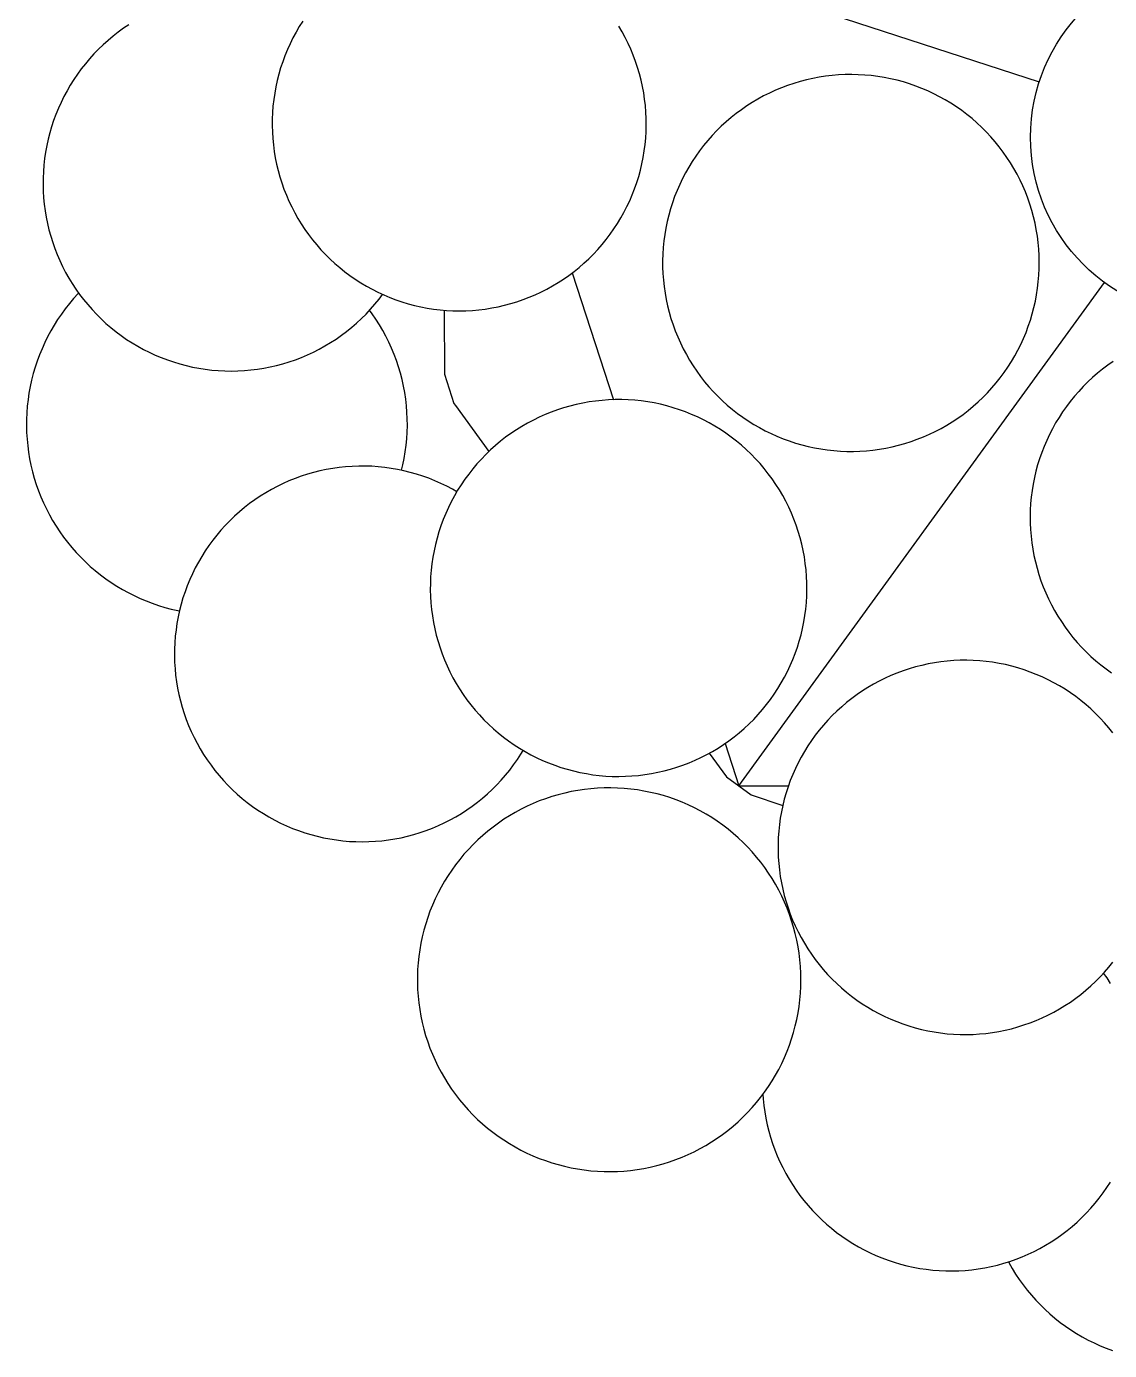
# Model space of a CAD drawing. Header units: millimetres. Extents: x 112 to 8820, y -2365 to 5002.
# Drawn here: x 6936.9 to 7268.8, y 838.4 to 1244 of the extents above; entities that cross this region are included whole.
import ezdxf

# ---------------------------------------------------------------- set-up
doc = ezdxf.new("R2010")
doc.units = ezdxf.units.MM

# ---------------------------------------------------------------- blocks, each defined once
blk = doc.blocks.new('TARAXACUM_88_S1_PL')
for p, q in [((-23.358, 7.59), (-5.231, 1.7)), ((-19.544, -4.151), (-18.28, -8.039)), ((-14.436, -19.869), (-3.233, -4.45)), ((-14.859, -18.568), (-14.436, -19.869)), ((-14.436, -19.869), (-12.919, -19.869))]:
    blk.add_line(p, q)
for points in [[(-27.803, 3.559), (-27.909, 3.39), (-28.009, 3.219), (-28.103, 3.043), (-28.192, 2.865), (-28.273, 2.684), (-28.349, 2.499), (-28.418, 2.313), (-28.481, 2.124), (-28.537, 1.933), (-28.586, 1.74), (-28.629, 1.546), (-28.664, 1.35), (-28.693, 1.153), (-28.716, 0.955), (-28.731, 0.757), (-28.739, 0.558), (-28.741, 0.359), (-28.735, 0.16), (-28.723, -0.038), (-28.704, -0.236), (-28.678, -0.434), (-28.645, -0.63), (-28.605, -0.825), (-28.559, -1.018), (-28.506, -1.21), (-28.446, -1.4), (-28.379, -1.588), (-28.307, -1.773), (-28.228, -1.955), (-28.142, -2.135), (-28.05, -2.312), (-27.953, -2.485), (-27.849, -2.655), (-27.74, -2.821), (-27.624, -2.983), (-27.504, -3.142), (-27.377, -3.296), (-27.246, -3.445), (-27.109, -3.59), (-26.968, -3.73), (-26.822, -3.865), (-26.671, -3.994), (-26.516, -4.119), (-26.356, -4.238), (-26.193, -4.351), (-26.025, -4.459), (-25.854, -4.561), (-25.68, -4.656), (-25.502, -4.746), (-25.321, -4.83), (-25.138, -4.907), (-24.952, -4.977), (-24.764, -5.042), (-24.573, -5.099), (-24.381, -5.15), (-24.187, -5.194), (-23.991, -5.232), (-23.795, -5.263), (-23.597, -5.287), (-23.399, -5.304), (-23.2, -5.314), (-23.001, -5.317), (-22.802, -5.313), (-22.604, -5.303), (-22.405, -5.285), (-22.208, -5.261), (-22.011, -5.23), (-21.816, -5.192), (-21.622, -5.147), (-21.43, -5.095), (-21.24, -5.037), (-21.051, -4.973), (-20.865, -4.901), (-20.682, -4.824), (-20.502, -4.74), (-20.324, -4.65), (-20.15, -4.554), (-19.979, -4.452), (-19.812, -4.343), (-19.649, -4.23), (-19.49, -4.11), (-19.335, -3.985), (-19.184, -3.855), (-19.038, -3.72), (-18.897, -3.58), (-18.761, -3.435), (-18.63, -3.285), (-18.504, -3.131), (-18.384, -2.972), (-18.269, -2.81), (-18.16, -2.643), (-18.057, -2.473), (-17.959, -2.3), (-17.868, -2.123), (-17.783, -1.943), (-17.704, -1.76), (-17.632, -1.575), (-17.566, -1.387), (-17.507, -1.197), (-17.454, -1.005), (-17.408, -0.811), (-17.369, -0.616), (-17.337, -0.42), (-17.311, -0.223), (-17.292, -0.025), (-17.28, 0.174), (-17.275, 0.373), (-17.277, 0.572), (-17.286, 0.771), (-17.302, 0.969), (-17.325, 1.167), (-17.354, 1.364), (-17.391, 1.559), (-17.434, 1.754), (-17.483, 1.946), (-17.54, 2.137), (-17.603, 2.326), (-17.672, 2.512), (-17.748, 2.696), (-17.831, 2.877), (-17.919, 3.056), (-18.014, 3.231), (-18.115, 3.402)], [(-33.13, 3.449), (-33.296, 3.338), (-33.458, 3.22), (-33.616, 3.097), (-33.77, 2.969), (-33.919, 2.836), (-34.064, 2.697), (-34.203, 2.553), (-34.338, 2.405), (-34.467, 2.252), (-34.591, 2.095), (-34.709, 1.933), (-34.822, 1.768), (-34.929, 1.599), (-35.029, 1.426), (-35.124, 1.249), (-35.213, 1.07), (-35.295, 0.887), (-35.371, 0.702), (-35.441, 0.514), (-35.504, 0.324), (-35.56, 0.132), (-35.61, -0.062), (-35.653, -0.257), (-35.689, -0.454), (-35.718, -0.652), (-35.74, -0.851), (-35.755, -1.051), (-35.764, -1.251), (-35.765, -1.451), (-35.76, -1.651), (-35.748, -1.851), (-35.728, -2.05), (-35.702, -2.249), (-35.669, -2.446), (-35.629, -2.642), (-35.582, -2.837), (-35.529, -3.03), (-35.469, -3.221), (-35.402, -3.409), (-35.329, -3.596), (-35.249, -3.779), (-35.163, -3.96), (-35.071, -4.138), (-34.973, -4.312), (-34.868, -4.483), (-34.758, -4.65), (-34.642, -4.814), (-34.521, -4.973), (-34.394, -5.128), (-34.262, -5.278), (-34.124, -5.423), (-33.982, -5.564), (-33.835, -5.7), (-33.683, -5.831), (-33.527, -5.956), (-33.366, -6.075), (-33.202, -6.19), (-33.034, -6.298), (-32.862, -6.4), (-32.686, -6.497), (-32.507, -6.587), (-32.326, -6.671), (-32.141, -6.748), (-31.954, -6.819), (-31.764, -6.884), (-31.573, -6.942), (-31.379, -6.993), (-31.184, -7.038), (-30.988, -7.076), (-30.79, -7.107), (-30.591, -7.131), (-30.392, -7.148), (-30.192, -7.158), (-29.991, -7.161), (-29.791, -7.157), (-29.591, -7.147), (-29.392, -7.129), (-29.193, -7.105), (-28.996, -7.073), (-28.799, -7.035), (-28.604, -6.99), (-28.411, -6.938), (-28.219, -6.88), (-28.03, -6.815), (-27.843, -6.743), (-27.659, -6.665), (-27.477, -6.581), (-27.299, -6.49), (-27.123, -6.393), (-26.951, -6.291), (-26.783, -6.182), (-26.619, -6.067), (-26.459, -5.947), (-26.303, -5.822), (-26.152, -5.691), (-26.005, -5.555), (-25.863, -5.414), (-25.726, -5.268), (-25.594, -5.117), (-25.467, -4.962), (-25.355, -4.814)], [(-34.672, -4.771), (-34.691, -4.791), (-34.827, -4.941), (-34.958, -5.095), (-35.083, -5.255), (-35.203, -5.418), (-35.317, -5.586), (-35.425, -5.757), (-35.527, -5.932), (-35.623, -6.11), (-35.713, -6.292), (-35.796, -6.477), (-35.873, -6.664), (-35.944, -6.854), (-36.007, -7.046), (-36.064, -7.241), (-36.115, -7.437), (-36.158, -7.635), (-36.195, -7.834), (-36.224, -8.035), (-36.247, -8.236), (-36.262, -8.438), (-36.271, -8.641), (-36.272, -8.843), (-36.267, -9.046), (-36.254, -9.248), (-36.235, -9.45), (-36.208, -9.651), (-36.175, -9.85), (-36.134, -10.049), (-36.087, -10.246), (-36.033, -10.441), (-35.972, -10.635), (-35.904, -10.826), (-35.83, -11.014), (-35.75, -11.2), (-35.663, -11.383), (-35.57, -11.563), (-35.47, -11.739), (-35.364, -11.912), (-35.253, -12.082), (-35.136, -12.247), (-35.013, -12.408), (-34.884, -12.565), (-34.75, -12.717), (-34.611, -12.864), (-34.467, -13.007), (-34.318, -13.144), (-34.165, -13.276), (-34.007, -13.403), (-33.844, -13.524), (-33.678, -13.639), (-33.507, -13.749), (-33.333, -13.853), (-33.156, -13.95), (-32.975, -14.042), (-32.791, -14.126), (-32.604, -14.205), (-32.415, -14.277), (-32.223, -14.342), (-32.029, -14.401), (-31.833, -14.453), (-31.636, -14.498), (-31.584, -14.508)], [(-24.773, -10.202), (-24.734, -10.035), (-24.694, -9.837), (-24.661, -9.637), (-24.635, -9.436), (-24.616, -9.234), (-24.603, -9.032), (-24.598, -8.829), (-24.6, -8.627), (-24.609, -8.424), (-24.626, -8.222), (-24.649, -8.021), (-24.679, -7.821), (-24.716, -7.621), (-24.759, -7.424), (-24.81, -7.227), (-24.868, -7.033), (-24.932, -6.841), (-25.003, -6.651), (-25.08, -6.464), (-25.164, -6.279), (-25.254, -6.098), (-25.35, -5.92), (-25.453, -5.745), (-25.561, -5.574), (-25.676, -5.407), (-25.755, -5.299)], [(-23.469, -5.298), (-23.463, -7.256), (-23.172, -8.152), (-23.127, -8.214), (-23.127, -8.214), (-22.097, -9.624)], [(-2.963, -6.867), (-3.127, -6.981), (-3.287, -7.102), (-3.443, -7.228), (-3.594, -7.359), (-3.741, -7.495), (-3.883, -7.637), (-4.02, -7.783), (-4.152, -7.934), (-4.278, -8.09), (-4.399, -8.249), (-4.515, -8.413), (-4.624, -8.581), (-4.728, -8.752), (-4.826, -8.927), (-4.917, -9.106), (-5.002, -9.287), (-5.081, -9.471), (-5.154, -9.658), (-5.22, -9.847), (-5.279, -10.038), (-5.332, -10.232), (-5.378, -10.427), (-5.417, -10.623), (-5.45, -10.821), (-5.475, -11.02), (-5.494, -11.219), (-5.505, -11.419), (-5.51, -11.619), (-5.508, -11.82), (-5.498, -12.02), (-5.482, -12.22), (-5.459, -12.419), (-5.429, -12.617), (-5.392, -12.814), (-5.349, -13.009), (-5.298, -13.203), (-5.241, -13.395), (-5.177, -13.585), (-5.107, -13.773), (-5.03, -13.958), (-4.947, -14.14), (-4.858, -14.32), (-4.762, -14.496), (-4.66, -14.668), (-4.553, -14.837), (-4.439, -15.003), (-4.32, -15.164), (-4.196, -15.321), (-4.066, -15.473), (-3.931, -15.621), (-3.79, -15.764), (-3.645, -15.902), (-3.496, -16.036), (-3.341, -16.163), (-3.183, -16.286), (-3.02, -16.402)], [(-25.89, -10.074), (-26.09, -10.074), (-26.289, -10.081), (-26.489, -10.095), (-26.687, -10.116), (-26.885, -10.144), (-27.082, -10.179), (-27.277, -10.22), (-27.471, -10.269), (-27.663, -10.324), (-27.853, -10.385), (-28.041, -10.453), (-28.226, -10.528), (-28.408, -10.609), (-28.588, -10.696), (-28.765, -10.79), (-28.938, -10.889), (-29.107, -10.995), (-29.273, -11.106), (-29.435, -11.223), (-29.593, -11.346), (-29.746, -11.474), (-29.895, -11.607), (-30.039, -11.746), (-30.178, -11.889), (-30.312, -12.037), (-30.441, -12.189), (-30.565, -12.346), (-30.683, -12.507), (-30.795, -12.672), (-30.902, -12.841), (-31.003, -13.014), (-31.097, -13.19), (-31.186, -13.369), (-31.268, -13.551), (-31.344, -13.736), (-31.413, -13.923), (-31.476, -14.113), (-31.532, -14.304), (-31.582, -14.498), (-31.624, -14.693), (-31.66, -14.89), (-31.689, -15.087), (-31.712, -15.286), (-31.727, -15.485), (-31.735, -15.684), (-31.737, -15.884), (-31.732, -16.084), (-31.719, -16.283), (-31.7, -16.482), (-31.674, -16.68), (-31.641, -16.877), (-31.601, -17.073), (-31.554, -17.267), (-31.501, -17.459), (-31.441, -17.65), (-31.374, -17.838), (-31.301, -18.024), (-31.222, -18.207), (-31.136, -18.388), (-31.044, -18.565), (-30.946, -18.739), (-30.842, -18.91), (-30.732, -19.076), (-30.616, -19.239), (-30.495, -19.398), (-30.369, -19.553), (-30.237, -19.703), (-30.1, -19.848), (-29.958, -19.988), (-29.811, -20.124), (-29.659, -20.254), (-29.503, -20.379), (-29.343, -20.498), (-29.179, -20.612), (-29.011, -20.72), (-28.84, -20.822), (-28.664, -20.919), (-28.486, -21.009), (-28.305, -21.092), (-28.121, -21.17), (-27.934, -21.241), (-27.745, -21.305), (-27.554, -21.363), (-27.361, -21.414), (-27.166, -21.459), (-26.97, -21.496), (-26.772, -21.527), (-26.574, -21.551), (-26.375, -21.568), (-26.176, -21.578), (-25.976, -21.582), (-25.776, -21.578), (-25.577, -21.567), (-25.378, -21.55), (-25.18, -21.525), (-24.982, -21.494), (-24.786, -21.456), (-24.592, -21.411), (-24.399, -21.359), (-24.208, -21.301), (-24.019, -21.236), (-23.832, -21.165), (-23.648, -21.087), (-23.467, -21.002), (-23.289, -20.912), (-23.114, -20.816), (-22.943, -20.713), (-22.775, -20.604), (-22.611, -20.49), (-22.451, -20.37), (-22.296, -20.245), (-22.145, -20.114), (-21.998, -19.979), (-21.856, -19.838), (-21.72, -19.692), (-21.588, -19.542), (-21.462, -19.387), (-21.341, -19.228), (-21.226, -19.065), (-21.116, -18.898), (-21.047, -18.784)], [(-23.082, -10.858), (-23.213, -10.783), (-23.39, -10.69), (-23.57, -10.603), (-23.753, -10.523), (-23.938, -10.448), (-24.126, -10.381), (-24.316, -10.319), (-24.508, -10.265), (-24.702, -10.217), (-24.898, -10.176), (-25.094, -10.142), (-25.292, -10.114), (-25.491, -10.094), (-25.69, -10.08), (-25.89, -10.074)], [(-2.973, -18.243), (-3.098, -18.088), (-3.228, -17.937), (-3.363, -17.791), (-3.503, -17.65), (-3.647, -17.513), (-3.797, -17.382), (-3.951, -17.256), (-4.109, -17.135), (-4.272, -17.02), (-4.438, -16.911), (-4.608, -16.807), (-4.781, -16.709), (-4.958, -16.618), (-5.138, -16.533), (-5.32, -16.454), (-5.506, -16.381), (-5.693, -16.315), (-5.883, -16.255), (-6.075, -16.202), (-6.268, -16.156), (-6.463, -16.116), (-6.66, -16.083), (-6.857, -16.058), (-7.055, -16.038), (-7.254, -16.026), (-7.453, -16.021), (-7.652, -16.023), (-7.85, -16.031), (-8.049, -16.047), (-8.247, -16.069), (-8.443, -16.098), (-8.639, -16.134), (-8.834, -16.177), (-9.026, -16.226), (-9.217, -16.282), (-9.406, -16.345), (-9.593, -16.414), (-9.777, -16.49), (-9.958, -16.572), (-10.136, -16.66), (-10.312, -16.754), (-10.483, -16.855), (-10.652, -16.961), (-10.816, -17.073), (-10.976, -17.191), (-11.133, -17.314), (-11.285, -17.443), (-11.432, -17.577), (-11.575, -17.715), (-11.712, -17.859), (-11.845, -18.007), (-11.972, -18.16), (-12.094, -18.317), (-12.211, -18.479), (-12.322, -18.644), (-12.427, -18.813), (-12.526, -18.986), (-12.619, -19.161), (-12.706, -19.341), (-12.786, -19.522), (-12.861, -19.707), (-12.928, -19.894), (-12.99, -20.084), (-13.044, -20.275), (-13.092, -20.468), (-13.134, -20.663), (-13.168, -20.859), (-13.196, -21.056), (-13.216, -21.254), (-13.23, -21.452), (-13.237, -21.651), (-13.237, -21.85), (-13.231, -22.049), (-13.217, -22.247), (-13.196, -22.445), (-13.169, -22.642), (-13.135, -22.838), (-13.094, -23.033), (-13.046, -23.226), (-12.991, -23.418), (-12.93, -23.607), (-12.863, -23.794), (-12.789, -23.979), (-12.708, -24.161), (-12.622, -24.34), (-12.529, -24.516), (-12.43, -24.689), (-12.325, -24.858), (-12.214, -25.023), (-12.098, -25.185), (-11.976, -25.342), (-11.849, -25.495), (-11.716, -25.644), (-11.579, -25.787), (-11.436, -25.926), (-11.289, -26.06), (-11.137, -26.189), (-10.981, -26.312), (-10.821, -26.43), (-10.657, -26.543), (-10.489, -26.649), (-10.317, -26.75), (-10.142, -26.844), (-9.963, -26.933), (-9.782, -27.015), (-9.598, -27.091), (-9.412, -27.16), (-9.223, -27.223), (-9.032, -27.279), (-8.839, -27.329), (-8.645, -27.372), (-8.449, -27.408), (-8.253, -27.437), (-8.055, -27.46), (-7.857, -27.476), (-7.658, -27.484), (-7.459, -27.486), (-7.26, -27.481), (-7.061, -27.469), (-6.863, -27.45), (-6.666, -27.425), (-6.469, -27.392), (-6.274, -27.353), (-6.081, -27.307), (-5.889, -27.254), (-5.699, -27.194), (-5.511, -27.128), (-5.326, -27.056), (-5.143, -26.977), (-4.963, -26.892), (-4.786, -26.801), (-4.613, -26.703), (-4.443, -26.6), (-4.277, -26.491), (-4.114, -26.376), (-3.956, -26.255), (-3.802, -26.129), (-3.652, -25.998), (-3.507, -25.862), (-3.367, -25.721), (-3.232, -25.575), (-3.102, -25.424), (-2.977, -25.269)], [(-15.347, -18.868), (-14.818, -19.592), (-14.055, -20.147), (-13.092, -20.467)], [(-13.7, -29.317), (-13.69, -29.458), (-13.669, -29.657), (-13.642, -29.855), (-13.607, -30.052), (-13.566, -30.248), (-13.518, -30.443), (-13.463, -30.635), (-13.402, -30.826), (-13.334, -31.014), (-13.259, -31.2), (-13.178, -31.383), (-13.091, -31.563), (-12.998, -31.74), (-12.898, -31.914), (-12.793, -32.084), (-12.681, -32.25), (-12.564, -32.413), (-12.442, -32.571), (-12.314, -32.725), (-12.181, -32.874), (-12.042, -33.019), (-11.899, -33.159), (-11.751, -33.294), (-11.598, -33.423), (-11.441, -33.547), (-11.28, -33.666), (-11.115, -33.779), (-10.945, -33.886), (-10.773, -33.987), (-10.597, -34.082), (-10.417, -34.171), (-10.235, -34.254), (-10.05, -34.33), (-9.862, -34.4), (-9.672, -34.463), (-9.48, -34.52), (-9.286, -34.57), (-9.091, -34.613), (-8.894, -34.649), (-8.696, -34.679), (-8.497, -34.702), (-8.298, -34.717), (-8.098, -34.726), (-7.897, -34.728), (-7.697, -34.723), (-7.497, -34.711), (-7.298, -34.692), (-7.1, -34.666), (-6.902, -34.633), (-6.706, -34.594), (-6.511, -34.547), (-6.318, -34.494), (-6.127, -34.434), (-5.938, -34.368), (-5.752, -34.295), (-5.568, -34.216), (-5.387, -34.13), (-5.209, -34.038), (-5.035, -33.94), (-4.863, -33.836), (-4.696, -33.726), (-4.533, -33.611), (-4.373, -33.49), (-4.218, -33.363), (-4.068, -33.231), (-3.922, -33.094), (-3.781, -32.952), (-3.645, -32.805), (-3.514, -32.653), (-3.389, -32.497), (-3.269, -32.337), (-3.154, -32.173), (-3.046, -32.005)], [(-3.042, -25.922), (-3.151, -25.754), (-3.257, -25.602)], [(-6.177, -34.45), (-6.164, -34.474), (-6.063, -34.649), (-5.957, -34.822), (-5.844, -34.99), (-5.726, -35.154), (-5.601, -35.315), (-5.472, -35.47), (-5.337, -35.622), (-5.197, -35.768), (-5.052, -35.91), (-4.902, -36.046), (-4.748, -36.177), (-4.589, -36.303), (-4.425, -36.423), (-4.258, -36.537), (-4.087, -36.645), (-3.912, -36.748), (-3.734, -36.844), (-3.552, -36.934), (-3.368, -37.018), (-3.18, -37.095), (-2.99, -37.166)]]:
    blk.add_lwpolyline(points)
for points in [[(-8.968, -9.253), (-8.781, -9.179), (-8.598, -9.098), (-8.417, -9.012), (-8.239, -8.919), (-8.065, -8.82), (-7.895, -8.715), (-7.728, -8.604), (-7.565, -8.488), (-7.406, -8.366), (-7.251, -8.238), (-7.101, -8.105), (-6.956, -7.967), (-6.815, -7.824), (-6.68, -7.677), (-6.55, -7.524), (-6.425, -7.368), (-6.306, -7.207), (-6.192, -7.042), (-6.084, -6.873), (-5.982, -6.7), (-5.886, -6.524), (-5.797, -6.345), (-5.713, -6.163), (-5.636, -5.978), (-5.566, -5.79), (-5.502, -5.6), (-5.444, -5.409), (-5.394, -5.215), (-5.35, -5.019), (-5.312, -4.822), (-5.282, -4.624), (-5.259, -4.425), (-5.242, -4.226), (-5.233, -4.025), (-5.23, -3.825), (-5.234, -3.625), (-5.246, -3.425), (-5.264, -3.225), (-5.289, -3.026), (-5.321, -2.829), (-5.36, -2.632), (-5.406, -2.437), (-5.458, -2.243), (-5.517, -2.052), (-5.583, -1.863), (-5.655, -1.676), (-5.734, -1.492), (-5.819, -1.31), (-5.91, -1.132), (-6.008, -0.957), (-6.111, -0.785), (-6.221, -0.617), (-6.336, -0.453), (-6.457, -0.293), (-6.583, -0.138), (-6.714, 0.013), (-6.851, 0.16), (-6.993, 0.302), (-7.139, 0.438), (-7.29, 0.57), (-7.446, 0.696), (-7.606, 0.817), (-7.77, 0.932), (-7.938, 1.041), (-8.11, 1.144), (-8.285, 1.242), (-8.463, 1.333), (-8.645, 1.418), (-8.829, 1.497), (-9.016, 1.569), (-9.205, 1.635), (-9.396, 1.694), (-9.59, 1.746), (-9.785, 1.792), (-9.982, 1.831), (-10.179, 1.863), (-10.378, 1.888), (-10.578, 1.906), (-10.778, 1.917), (-10.978, 1.922), (-11.178, 1.919), (-11.379, 1.909), (-11.578, 1.893), (-11.777, 1.869), (-11.975, 1.839), (-12.172, 1.802), (-12.368, 1.758), (-12.562, 1.707), (-12.753, 1.65), (-12.943, 1.586), (-13.131, 1.515), (-13.316, 1.438), (-13.498, 1.354), (-13.677, 1.265), (-13.853, 1.169), (-14.025, 1.067), (-14.194, 0.959), (-14.359, 0.845), (-14.52, 0.726), (-14.677, 0.601), (-14.829, 0.471), (-14.977, 0.335), (-15.12, 0.195), (-15.258, 0.05), (-15.391, -0.1), (-15.518, -0.255), (-15.64, -0.414), (-15.757, -0.577), (-15.867, -0.744), (-15.972, -0.915), (-16.071, -1.089), (-16.164, -1.266), (-16.251, -1.447), (-16.331, -1.631), (-16.405, -1.817), (-16.472, -2.006), (-16.533, -2.197), (-16.587, -2.39), (-16.634, -2.584), (-16.675, -2.781), (-16.709, -2.978), (-16.735, -3.177), (-16.755, -3.376), (-16.768, -3.576), (-16.774, -3.776), (-16.773, -3.977), (-16.766, -4.177), (-16.751, -4.377), (-16.729, -4.576), (-16.701, -4.774), (-16.665, -4.971), (-16.623, -5.167), (-16.574, -5.362), (-16.518, -5.554), (-16.455, -5.744), (-16.386, -5.932), (-16.311, -6.118), (-16.229, -6.301), (-16.141, -6.481), (-16.046, -6.658), (-15.946, -6.831), (-15.84, -7.001), (-15.727, -7.167), (-15.609, -7.329), (-15.486, -7.487), (-15.357, -7.64), (-15.223, -7.789), (-15.084, -7.933), (-14.94, -8.072), (-14.791, -8.206), (-14.637, -8.335), (-14.479, -8.458), (-14.317, -8.576), (-14.151, -8.689), (-13.982, -8.795), (-13.808, -8.895), (-13.631, -8.99), (-13.451, -9.078), (-13.269, -9.16), (-13.083, -9.235), (-12.895, -9.304), (-12.704, -9.367), (-12.512, -9.422), (-12.318, -9.471), (-12.122, -9.514), (-11.925, -9.549), (-11.726, -9.578), (-11.527, -9.599), (-11.327, -9.614), (-11.127, -9.622), (-10.927, -9.623), (-10.726, -9.617), (-10.526, -9.603), (-10.327, -9.583), (-10.128, -9.557), (-9.931, -9.523), (-9.735, -9.482), (-9.54, -9.435), (-9.347, -9.381), (-9.156, -9.32)], [(-18.029, -8.037), (-18.229, -8.037), (-18.43, -8.045), (-18.629, -8.059), (-18.829, -8.08), (-19.027, -8.108), (-19.224, -8.143), (-19.42, -8.184), (-19.615, -8.233), (-19.807, -8.288), (-19.998, -8.35), (-20.186, -8.418), (-20.372, -8.493), (-20.555, -8.574), (-20.735, -8.662), (-20.912, -8.756), (-21.086, -8.856), (-21.256, -8.961), (-21.423, -9.073), (-21.585, -9.191), (-21.743, -9.314), (-21.897, -9.442), (-22.046, -9.576), (-22.191, -9.714), (-22.33, -9.858), (-22.465, -10.006), (-22.594, -10.159), (-22.718, -10.317), (-22.837, -10.478), (-22.949, -10.644), (-23.056, -10.813), (-23.157, -10.987), (-23.252, -11.163), (-23.341, -11.343), (-23.423, -11.525), (-23.499, -11.711), (-23.569, -11.898), (-23.632, -12.089), (-23.688, -12.281), (-23.738, -12.475), (-23.781, -12.671), (-23.817, -12.868), (-23.846, -13.066), (-23.868, -13.265), (-23.884, -13.465), (-23.892, -13.665), (-23.894, -13.865), (-23.888, -14.066), (-23.876, -14.266), (-23.857, -14.465), (-23.83, -14.664), (-23.797, -14.861), (-23.757, -15.058), (-23.711, -15.252), (-23.657, -15.446), (-23.597, -15.637), (-23.53, -15.826), (-23.457, -16.012), (-23.377, -16.196), (-23.291, -16.377), (-23.199, -16.555), (-23.101, -16.729), (-22.996, -16.9), (-22.886, -17.067), (-22.77, -17.231), (-22.648, -17.39), (-22.521, -17.545), (-22.389, -17.695), (-22.251, -17.841), (-22.109, -17.982), (-21.962, -18.118), (-21.81, -18.249), (-21.654, -18.374), (-21.493, -18.494), (-21.328, -18.608), (-21.16, -18.716), (-20.988, -18.819), (-20.812, -18.915), (-20.633, -19.005), (-20.451, -19.089), (-20.267, -19.167), (-20.079, -19.238), (-19.89, -19.303), (-19.698, -19.361), (-19.504, -19.412), (-19.309, -19.457), (-19.112, -19.495), (-18.914, -19.526), (-18.715, -19.55), (-18.516, -19.567), (-18.316, -19.577), (-18.115, -19.58), (-17.915, -19.576), (-17.715, -19.566), (-17.515, -19.548), (-17.316, -19.524), (-17.119, -19.492), (-16.922, -19.454), (-16.727, -19.409), (-16.533, -19.357), (-16.342, -19.299), (-16.152, -19.234), (-15.965, -19.162), (-15.78, -19.084), (-15.599, -18.999), (-15.42, -18.909), (-15.245, -18.812), (-15.073, -18.709), (-14.905, -18.6), (-14.74, -18.486), (-14.58, -18.365), (-14.424, -18.24), (-14.272, -18.109), (-14.125, -17.972), (-13.983, -17.831), (-13.846, -17.685), (-13.714, -17.534), (-13.588, -17.379), (-13.466, -17.22), (-13.351, -17.056), (-13.241, -16.888), (-13.137, -16.717), (-13.039, -16.542), (-12.947, -16.364), (-12.862, -16.183), (-12.782, -15.999), (-12.71, -15.812), (-12.643, -15.623), (-12.584, -15.432), (-12.531, -15.239), (-12.484, -15.044), (-12.445, -14.848), (-12.412, -14.65), (-12.386, -14.451), (-12.367, -14.252), (-12.356, -14.052), (-12.351, -13.851), (-12.353, -13.651), (-12.361, -13.451), (-12.377, -13.251), (-12.4, -13.052), (-12.43, -12.854), (-12.466, -12.657), (-12.51, -12.461), (-12.56, -12.267), (-12.617, -12.075), (-12.68, -11.885), (-12.75, -11.698), (-12.827, -11.512), (-12.91, -11.33), (-12.999, -11.151), (-13.094, -10.974), (-13.195, -10.802), (-13.303, -10.632), (-13.416, -10.467), (-13.535, -10.306), (-13.659, -10.149), (-13.789, -9.996), (-13.924, -9.848), (-14.064, -9.704), (-14.209, -9.566), (-14.358, -9.433), (-14.512, -9.305), (-14.671, -9.182), (-14.833, -9.065), (-15, -8.954), (-15.17, -8.848), (-15.344, -8.749), (-15.521, -8.656), (-15.702, -8.568), (-15.885, -8.488), (-16.071, -8.413), (-16.26, -8.345), (-16.45, -8.284), (-16.643, -8.229), (-16.838, -8.181), (-17.034, -8.14), (-17.231, -8.106), (-17.43, -8.078), (-17.629, -8.058), (-17.829, -8.044)], [(-23.973, -23.9), (-24.036, -24.094), (-24.092, -24.291), (-24.141, -24.489), (-24.184, -24.688), (-24.219, -24.889), (-24.247, -25.091), (-24.269, -25.294), (-24.283, -25.498), (-24.29, -25.702), (-24.29, -25.906), (-24.283, -26.109), (-24.269, -26.313), (-24.248, -26.516), (-24.22, -26.718), (-24.185, -26.919), (-24.143, -27.119), (-24.094, -27.317), (-24.038, -27.513), (-23.975, -27.707), (-23.906, -27.899), (-23.83, -28.088), (-23.748, -28.275), (-23.659, -28.459), (-23.563, -28.639), (-23.462, -28.816), (-23.355, -28.99), (-23.241, -29.159), (-23.122, -29.325), (-22.997, -29.486), (-22.866, -29.643), (-22.731, -29.795), (-22.59, -29.943), (-22.444, -30.085), (-22.293, -30.222), (-22.137, -30.354), (-21.977, -30.481), (-21.813, -30.602), (-21.644, -30.717), (-21.472, -30.826), (-21.296, -30.929), (-21.116, -31.026), (-20.933, -31.117), (-20.748, -31.201), (-20.559, -31.279), (-20.368, -31.35), (-20.174, -31.414), (-19.978, -31.472), (-19.781, -31.523), (-19.582, -31.567), (-19.381, -31.604), (-19.179, -31.634), (-18.977, -31.657), (-18.773, -31.673), (-18.569, -31.682), (-18.365, -31.684), (-18.161, -31.679), (-17.958, -31.667), (-17.755, -31.647), (-17.552, -31.621), (-17.351, -31.588), (-17.151, -31.547), (-16.952, -31.5), (-16.756, -31.446), (-16.561, -31.385), (-16.369, -31.317), (-16.179, -31.243), (-15.991, -31.162), (-15.807, -31.075), (-15.625, -30.981), (-15.448, -30.881), (-15.273, -30.775), (-15.103, -30.664), (-14.936, -30.546), (-14.774, -30.422), (-14.616, -30.293), (-14.462, -30.159), (-14.314, -30.019), (-14.17, -29.874), (-14.031, -29.724), (-13.898, -29.57), (-13.77, -29.411), (-13.648, -29.248), (-13.531, -29.08), (-13.421, -28.909), (-13.316, -28.734), (-13.217, -28.555), (-13.125, -28.373), (-13.039, -28.188), (-12.96, -28), (-12.887, -27.809), (-12.821, -27.616), (-12.761, -27.421), (-12.709, -27.224), (-12.663, -27.025), (-12.624, -26.825), (-12.592, -26.623), (-12.568, -26.421), (-12.55, -26.218), (-12.539, -26.014), (-12.535, -25.81), (-12.539, -25.606), (-12.549, -25.402), (-12.567, -25.199), (-12.592, -24.996), (-12.623, -24.795), (-12.662, -24.594), (-12.707, -24.395), (-12.76, -24.198), (-12.819, -24.003), (-12.885, -23.81), (-12.958, -23.619), (-13.037, -23.431), (-13.122, -23.246), (-13.215, -23.064), (-13.313, -22.885), (-13.417, -22.71), (-13.528, -22.538), (-13.644, -22.371), (-13.766, -22.207), (-13.894, -22.048), (-14.027, -21.894), (-14.166, -21.744), (-14.309, -21.599), (-14.458, -21.459), (-14.611, -21.324), (-14.769, -21.195), (-14.931, -21.071), (-15.098, -20.953), (-15.268, -20.841), (-15.442, -20.735), (-15.62, -20.635), (-15.801, -20.541), (-15.986, -20.454), (-16.173, -20.373), (-16.363, -20.298), (-16.555, -20.23), (-16.75, -20.169), (-16.946, -20.115), (-17.145, -20.067), (-17.345, -20.027), (-17.546, -19.993), (-17.748, -19.967), (-17.951, -19.947), (-18.155, -19.935), (-18.359, -19.929), (-18.563, -19.931), (-18.767, -19.94), (-18.97, -19.955), (-19.173, -19.978), (-19.375, -20.008), (-19.576, -20.045), (-19.775, -20.089), (-19.972, -20.139), (-20.168, -20.197), (-20.362, -20.261), (-20.553, -20.332), (-20.742, -20.41), (-20.928, -20.494), (-21.111, -20.584), (-21.29, -20.681), (-21.466, -20.784), (-21.639, -20.893), (-21.807, -21.008), (-21.972, -21.129), (-22.132, -21.255), (-22.288, -21.387), (-22.439, -21.524), (-22.585, -21.666), (-22.726, -21.814), (-22.862, -21.966), (-22.993, -22.122), (-23.118, -22.284), (-23.238, -22.449), (-23.351, -22.618), (-23.459, -22.792), (-23.56, -22.969), (-23.656, -23.149), (-23.745, -23.333), (-23.828, -23.519), (-23.904, -23.708)]]:
    blk.add_lwpolyline(points, close=True)
blk.add_circle((0, 0), 5.5)

msp = doc.modelspace()

# ---------------------------------------------------------------- block references
at = {"color": 0, "xscale": 10, "yscale": 10, "zscale": 10}
msp.add_blockref('TARAXACUM_88_S1_PL', (7299.59, 1210.08), dxfattribs=at)

doc.saveas('drawing.dxf')
